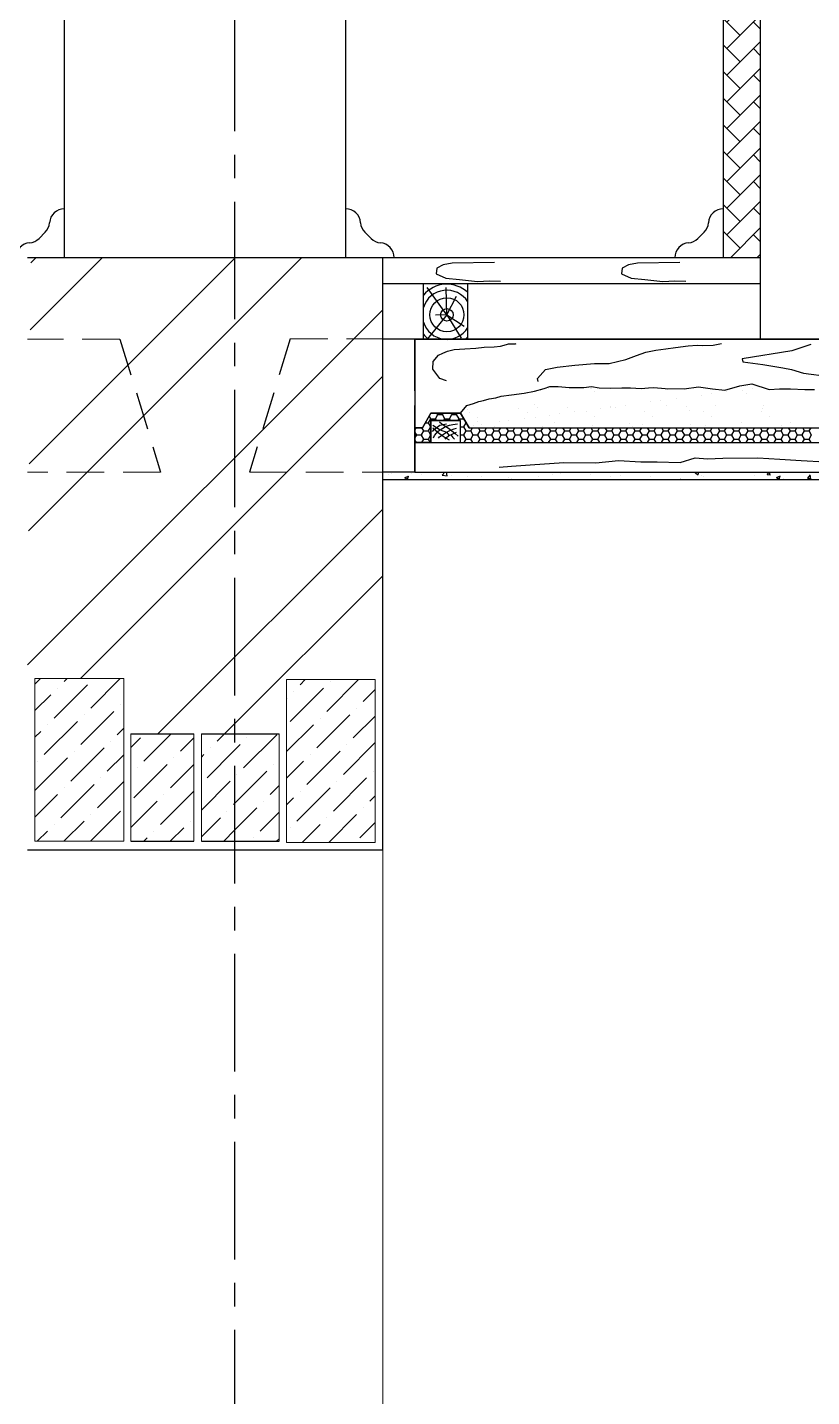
# Model space of a CAD drawing. Header units: millimetres. Extents: x 84778 to 227326, y -44398 to 146312.
# Drawn here: x 188492 to 190610, y -5079 to -1379 of the extents above; entities that cross this region are included whole.
import ezdxf

# ---------------------------------------------------------------- set-up
doc = ezdxf.new("R2010")
doc.units = ezdxf.units.MM
doc.header["$LTSCALE"] = 10
for name, pattern in [('ACAD_ISO03W100', [30, 12, -18]), ('CENTER', [50.8, 31.75, -6.35, 6.35, -6.35]), ('DASHED', [19.05, 12.7, -6.35])]:
    doc.linetypes.add(name, pattern=pattern)
doc.layers.add('Осевая', color=7, linetype='CENTER')
doc.layers.add('Штриховка', color=7, linetype='DASHED')
for name, color, linetype, lineweight in [('Основная', 7, 'Continuous', 30), ('основной', 7, 'Continuous', 30), ('пунктирная', 7, 'ACAD_ISO03W100', 20), ('Тонкая', 7, 'Continuous', 25)]:
    doc.layers.add(name, color=color, linetype=linetype, lineweight=lineweight)

msp = doc.modelspace()

# ---------------------------------------------------------------- hatches: boundary and pattern name
at = {"layer": 'Тонкая', "ltscale": 1000}
h = msp.add_hatch(dxfattribs=at)
h.set_pattern_fill('AR-HBONE', color=256, scale=0.5, style=0)
h.paths.add_polyline_path([(190471.6, 3398.6), (190471.6, -2001.4), (190371.6, -2001.4), (190371.6, 3398.6)])

# ---------------------------------------------------------------- linework, layer by layer
at = {"layer": 'Осевая'}
msp.add_line((189051.6, 9325.3), (189051.6, -15039.6), dxfattribs=at)
at = {"layer": 'Основная', "linetype": 'Continuous', "ltscale": 1000}
for p, q in [((189451.6, -2591.4), (189451.6, -2001.4)), ((189451.6, -3601.4), (189451.6, -2591.4))]:
    msp.add_line(p, q, dxfattribs=at)
at = {"layer": 'основной', "ltscale": 50}
for p, q in [((189351.6, -2001.4), (189351.6, 3450.4)), ((188591.6, -2001.4), (188591.6, 2943.9)), ((188491.6, -3601.4), (189451.6, -3601.4))]:
    msp.add_line(p, q, dxfattribs=at)
at = {"layer": 'основной', "linetype": 'Continuous', "ltscale": 1000}
msp.add_line((190471.6, 1998.6), (190471.6, -2221), dxfattribs=at)
at = {"layer": 'основной', "linetype": 'ByBlock', "ltscale": 1000}
msp.add_line((188491.6, -2001.4), (189451.6, -2001.4), dxfattribs=at)
at = {"layer": 'пунктирная', "linetype": 'DASHED', "ltscale": 0.8}
for p, q in [((188741.6, -2221.4), (188491.6, -2221.4)), ((189201.6, -2221), (189451.6, -2221)), ((188851.6, -2581.4), (188491.6, -2581.4)), ((189091.6, -2581), (189451.6, -2581))]:
    msp.add_line(p, q, dxfattribs=at)
at = {"layer": 'Тонкая', "lineweight": -2}
for p, q in [((188540, -1933), (188523.1, -1949.9)), ((189403.1, -1933), (189420.1, -1949.9)), ((190320, -1933), (190303.1, -1949.9))]:
    msp.add_line(p, q, dxfattribs=at)
at = {"layer": 'Тонкая', "ltscale": 1000}
for p, q in [((188494.8, -2740), (189233.4, -2001.4)), ((188496.3, -2558.9), (189053.8, -2001.4)), ((188499.2, -2196.8), (188694.6, -2001.4)), ((188500.6, -2015.7), (188515, -2001.4)), ((188491.9, -3102.1), (189451.6, -2142.4)), ((188635.8, -3137.8), (189451.6, -2322)), ((188844.2, -3288.6), (189451.6, -2681.2)), ((189023.8, -3288.6), (189451.6, -2860.9))]:
    msp.add_line(p, q, dxfattribs=at)
at = {"layer": 'Тонкая', "ltscale": 50}
for p, q in [((189451.6, -2001.4), (190471.6, -2001.4)), ((189451.6, -2001.4), (190471.6, -2001.4)), ((189451.6, -2001.4), (190471.6, -2001.4)), ((189538.4, -2361), (189538.4, -2221)), ((189538.4, -2361.4), (189538.4, -2221.4)), ((189538.4, -2221.4), (194491.6, -2221.4)), ((189538.4, -2221.4), (194491.6, -2221.4)), ((189538.4, -2581.4), (189538.4, -2401.4)), ((189538.4, -2581.4), (194491.6, -2581.4)), ((189451.6, -2601.4), (197071.6, -2601.4)), ((189451.6, -2601.4), (194491.6, -2601.4)), ((189451.6, -2601.4), (194491.6, -2601.4))]:
    msp.add_line(p, q, dxfattribs=at)
at = {"layer": 'Тонкая', "linetype": 'Continuous', "ltscale": 1000}
for p, q in [((189597.8, -2029.7), (189595.8, -2044.9)), ((189615, -2020.7), (189597.8, -2029.7)), ((189639.2, -2016.6), (189615, -2020.7)), ((189753.3, -2014.6), (189639.2, -2016.6)), ((190098.5, -2029.7), (190096.5, -2044.9)), ((190115.7, -2020.7), (190098.5, -2029.7)), ((190139.9, -2016.6), (190115.7, -2020.7)), ((190254, -2014.6), (190139.9, -2016.6)), ((189451.6, -2071.4), (190471.6, -2071.4)), ((189561.6, -2221), (189561.6, -2071.4)), ((189595.8, -2044.9), (189622.1, -2057)), ((189622.1, -2057), (189659.4, -2061)), ((189659.4, -2061), (189707.9, -2066.1)), ((189681.6, -2221), (189681.6, -2071.4)), ((189707.9, -2066.1), (189740.2, -2064)), ((189740.2, -2064), (189769.4, -2065)), ((190096.5, -2044.9), (190122.8, -2057)), ((190122.8, -2057), (190160.1, -2061)), ((190160.1, -2061), (190208.6, -2066.1)), ((190208.6, -2066.1), (190240.9, -2064)), ((190240.9, -2064), (190270.1, -2065)), ((189625, -2155.9), (189571.6, -2082.4)), ((189625, -2155.9), (189623, -2082.6)), ((189625, -2155.9), (189650.8, -2105.9)), ((189625, -2155.9), (189572.3, -2221)), ((189625, -2155.9), (189594.3, -2156.6)), ((189625, -2155.9), (189671.9, -2186.7)), ((189625, -2155.9), (189663.3, -2219.4)), ((189451.6, -2221), (189538.4, -2221)), ((189538.4, -2221), (190905, -2221)), ((189538.4, -2221), (189538.4, -2581)), ((189614.2, -2259.6), (189626.8, -2254)), ((189626.8, -2254), (189644.4, -2249.8)), ((189644.4, -2249.8), (189673.3, -2248)), ((189673.3, -2248), (189703, -2246.1)), ((189703, -2246.1), (189725.8, -2243.8)), ((189725.8, -2243.8), (189752.3, -2242.4)), ((189752.3, -2242.4), (189769.5, -2240.5)), ((189769.5, -2240.5), (189785.8, -2235.9)), ((189785.8, -2235.9), (189791.8, -2234.5)), ((189791.8, -2234.5), (189810.4, -2234)), ((189810.4, -2234), (189811.8, -2233.6)), ((190162.8, -2257.1), (190189.3, -2251.4)), ((190189.3, -2251.4), (190216.8, -2247.7)), ((190216.8, -2247.7), (190242.4, -2243.9)), ((190242.4, -2243.9), (190276.4, -2240.1)), ((190276.4, -2240.1), (190301, -2238.2)), ((190301, -2238.2), (190315.2, -2239.2)), ((190315.2, -2239.2), (190344.6, -2238.2)), ((190344.6, -2238.2), (190366.4, -2233.5)), ((190557.1, -2253.7), (190422.4, -2274.9)), ((190608.1, -2236.4), (190557.1, -2253.7)), ((189587.3, -2302.8), (189587.7, -2282.3)), ((189587.7, -2282.3), (189602.1, -2265.2)), ((189602.1, -2265.2), (189614.2, -2259.6)), ((189923.3, -2297.8), (189970.7, -2292.1)), ((189970.7, -2292.1), (190023.7, -2287.4)), ((190023.7, -2287.4), (190063.4, -2287.4)), ((190063.4, -2287.4), (190107.9, -2277)), ((190107.9, -2277), (190137.3, -2265.6)), ((190137.3, -2265.6), (190162.8, -2257.1)), ((190422.4, -2274.9), (190424.4, -2283.5)), ((190424.4, -2283.5), (190478.2, -2290.3)), ((190478.2, -2290.3), (190532.1, -2298.9)), ((189606.3, -2327.9), (189587.3, -2302.8)), ((189624, -2334.4), (189606.3, -2327.9)), ((189869.4, -2328.1), (189891.1, -2303.5)), ((189871.3, -2336.6), (189869.4, -2328.1)), ((189891.1, -2303.5), (189923.3, -2297.8)), ((190532.1, -2298.9), (190556.2, -2303.7)), ((190556.2, -2303.7), (190587.9, -2313.3)), ((190587.9, -2313.3), (190657.2, -2322.9)), ((189538.4, -2361.4), (189538.4, -2354.3)), ((189833.7, -2368), (189861.3, -2362.7)), ((189861.3, -2362.7), (189887.7, -2355.3)), ((189879, -2360.9), (189879, -2360.9)), ((189887.7, -2355.3), (189902.6, -2350)), ((189900.6, -2354.3), (189900.6, -2354.3)), ((189902.6, -2350), (189925.9, -2350)), ((189925.9, -2350), (189955.5, -2352.2)), ((189955.5, -2352.2), (189994.7, -2352.2)), ((189994.7, -2352.2), (190015.9, -2350)), ((190014.1, -2354.1), (190014.1, -2354.1)), ((190015.9, -2350), (190036, -2353.2)), ((190016.2, -2355.9), (190016.2, -2355.9)), ((190023.5, -2362.6), (190023.5, -2362.6)), ((190036, -2353.2), (190066.7, -2354.3)), ((190058.8, -2354), (190058.8, -2354)), ((190066.7, -2354.3), (190097.5, -2353.2)), ((190097.5, -2353.2), (190120.8, -2353.2)), ((190120.8, -2353.2), (190149.4, -2355.3)), ((190149.4, -2355.3), (190169.5, -2353.2)), ((190169.5, -2353.2), (190184.3, -2352.2)), ((190184.3, -2352.2), (190215, -2355.3)), ((190215, -2355.3), (190266, -2355.7)), ((190220.4, -2358.5), (190220.4, -2358.5)), ((190266, -2355.7), (190305.1, -2350.2)), ((190279.2, -2354.8), (190279.2, -2354.8)), ((190305.1, -2350.2), (190342.4, -2355.7)), ((190342.4, -2355.7), (190375.9, -2359.5)), ((190375.9, -2359.5), (190416.7, -2348.3)), ((190380.8, -2364.1), (190380.8, -2364.1)), ((190416.4, -2349.9), (190416.4, -2349.9)), ((190416.7, -2348.3), (190432.7, -2345.3)), ((190423.7, -2360.3), (190423.7, -2360.3)), ((190432.7, -2345.3), (190448.7, -2342.3)), ((190448.7, -2342.3), (190495.1, -2357.6)), ((190449.8, -2355), (190449.8, -2355)), ((190476.2, -2351.5), (190476.2, -2351.5)), ((190495.1, -2357.6), (190523.1, -2355.7)), ((190523.1, -2355.7), (190552.9, -2355.7)), ((190552.9, -2355.7), (190592, -2357.6)), ((190592, -2357.6), (190618.1, -2357.6)), ((189538.4, -2461.4), (189538.4, -2401.4)), ((189661.6, -2421.4), (189678.4, -2401.4)), ((189678.4, -2401.4), (189697.1, -2395.6)), ((189697.1, -2395.6), (189710.8, -2390.3)), ((189710.8, -2390.3), (189723.6, -2387.1)), ((189723.6, -2387.1), (189739.4, -2382.9)), ((189739.4, -2382.9), (189757.4, -2380.7)), ((189757.4, -2380.7), (189771.2, -2375.4)), ((189771.2, -2375.4), (189799.8, -2372.3)), ((189799.8, -2372.3), (189833.7, -2368)), ((189861.4, -2398.6), (189861.4, -2398.6)), ((190067.7, -2403.1), (190067.7, -2403.1)), ((190107.3, -2400.1), (190107.3, -2400.1)), ((190176.3, -2391), (190176.3, -2391)), ((190202.8, -2387.5), (190202.8, -2387.5)), ((190217.9, -2401.8), (190217.9, -2401.8)), ((190244.1, -2382.1), (190244.1, -2382.1)), ((190313.1, -2373), (190313.1, -2373)), ((190339.5, -2369.5), (190339.5, -2369.5)), ((190350.9, -2400.2), (190350.9, -2400.2)), ((190433.1, -2368.9), (190433.1, -2368.9)), ((190480.8, -2400.8), (190480.8, -2400.8)), ((189581.6, -2421.4), (189558.9, -2461.4)), ((189558.9, -2461.4), (189581.6, -2421.4)), ((189558.9, -2461.4), (189581.6, -2421.4)), ((189575.1, -2447.7), (189581.5, -2436.8)), ((189581.5, -2436.8), (189577.2, -2429.3)), ((189581.5, -2436.8), (189594.2, -2436.8)), ((189661.6, -2421.4), (189581.6, -2421.4)), ((189581.6, -2421.4), (189661.6, -2421.4)), ((189581.6, -2421.4), (189661.6, -2421.4)), ((189581.6, -2421.4), (189661.6, -2421.4)), ((189661.6, -2441.4), (189581.6, -2441.4)), ((189581.6, -2441.4), (189581.6, -2501.4)), ((189581.6, -2441.4), (189661.6, -2441.4)), ((189581.6, -2501.4), (189581.6, -2441.4)), ((189594.2, -2436.8), (189600.5, -2425.8)), ((189596.9, -2441.4), (189594.2, -2436.8)), ((189600.5, -2425.8), (189598, -2421.4)), ((189600.6, -2425.8), (189613.3, -2425.8)), ((189613.2, -2425.8), (189615.8, -2421.4)), ((189619.6, -2436.8), (189613.2, -2425.8)), ((189616.9, -2441.4), (189619.6, -2436.8)), ((189619.6, -2436.8), (189632.3, -2436.8)), ((189632.3, -2436.8), (189638.6, -2425.8)), ((189635, -2441.4), (189632.3, -2436.8)), ((189638.6, -2425.8), (189636.1, -2421.4)), ((189638.7, -2425.8), (189651.4, -2425.8)), ((189651.3, -2425.8), (189653.9, -2421.4)), ((189657.7, -2436.8), (189651.3, -2425.8)), ((189655, -2441.4), (189657.7, -2436.8)), ((189657.7, -2436.8), (189670.4, -2436.8)), ((189685, -2461.4), (189661.6, -2421.4)), ((189661.6, -2421.4), (189685, -2461.4)), ((189661.6, -2421.4), (189685, -2461.4)), ((189661.6, -2501.4), (189661.6, -2441.4)), ((189661.6, -2501.4), (189661.6, -2441.4)), ((189670.4, -2436.8), (189670.5, -2436.6)), ((189676.7, -2447.8), (189670.4, -2436.8)), ((189680.6, -2412.8), (189680.6, -2412.8)), ((189684.9, -2419), (189684.9, -2419)), ((189706.4, -2432.7), (189706.4, -2432.7)), ((189792.5, -2441.5), (189792.5, -2441.5)), ((189817.8, -2407.9), (189817.8, -2407.9)), ((189833.8, -2436.1), (189833.8, -2436.1)), ((189843.1, -2418.8), (189843.1, -2418.8)), ((189864.6, -2432.4), (189864.6, -2432.4)), ((189870.8, -2407.2), (189870.8, -2407.2)), ((189902.8, -2427), (189902.8, -2427)), ((189929.3, -2423.5), (189929.3, -2423.5)), ((189950.7, -2406.2), (189950.7, -2406.2)), ((189970.6, -2418.1), (189970.6, -2418.1)), ((190001.3, -2418.5), (190001.3, -2418.5)), ((190022.8, -2432.1), (190022.8, -2432.1)), ((190039.6, -2409), (190039.6, -2409)), ((190066, -2405.5), (190066, -2405.5)), ((190080.7, -2406.8), (190080.7, -2406.8)), ((190159.5, -2418.2), (190159.5, -2418.2)), ((190181, -2431.8), (190181, -2431.8)), ((190271, -2404.9), (190271, -2404.9)), ((190280.3, -2413.5), (190280.3, -2413.5)), ((190317.7, -2417.9), (190317.7, -2417.9)), ((190339.2, -2431.5), (190339.2, -2431.5)), ((190475.9, -2417.6), (190475.9, -2417.6)), ((190477.3, -2409.4), (190477.3, -2409.4)), ((190497.4, -2431.3), (190497.4, -2431.3)), ((189558.9, -2461.4), (189538.4, -2461.4)), ((189538.4, -2461.4), (189558.9, -2461.4)), ((189538.4, -2467.4), (189541.9, -2461.4)), ((189538.4, -2461.4), (189558.9, -2461.4)), ((189543.4, -2480.8), (189538.4, -2472.1)), ((189556.1, -2480.7), (189562.4, -2469.7)), ((189562.4, -2469.8), (189557.6, -2461.4)), ((189562.5, -2469.8), (189575.2, -2469.8)), ((189566.7, -2447.8), (189575.2, -2447.8)), ((189581.5, -2458.8), (189575.1, -2447.8)), ((189575.1, -2469.7), (189581.5, -2458.7)), ((189581.5, -2480.8), (189575.1, -2469.8)), ((189581.5, -2458.8), (189581.6, -2458.8)), ((189586.3, -2471.2), (189591.9, -2464.7)), ((189586.7, -2453.9), (189606.7, -2466.4)), ((189586.7, -2461.2), (189601.5, -2474.2)), ((189591.1, -2482), (189596.7, -2475.5)), ((189591.9, -2464.7), (189606.2, -2453.9)), ((189596.7, -2475.5), (189601, -2470.8)), ((189601, -2470.8), (189606.7, -2466.4)), ((189601.5, -2474.2), (189614.9, -2484.2)), ((189604.9, -2444.8), (189606.2, -2446.5)), ((189605.4, -2485.9), (189616.2, -2478.6)), ((189606.2, -2446.5), (189615.3, -2453)), ((189606.2, -2453.9), (189624, -2450.4)), ((189606.7, -2466.4), (189621, -2457.8)), ((189606.7, -2466.4), (189624, -2473.4)), ((189606.7, -2466.4), (189606.7, -2466.4)), ((189615.3, -2453), (189629.2, -2462.1)), ((189616.2, -2478.6), (189624, -2473.4)), ((189621, -2457.8), (189631.8, -2454.3)), ((189624, -2473.4), (189634.9, -2467.3)), ((189624, -2473.4), (189630.8, -2482)), ((189629.2, -2462.1), (189637, -2468.2)), ((189629.6, -2482.9), (189641.4, -2477.3)), ((189631.8, -2454.3), (189641.4, -2452.6)), ((189634.9, -2467.3), (189644.8, -2463.8)), ((189637, -2468.2), (189647, -2476.8)), ((189641.4, -2452.6), (189647.4, -2451.3)), ((189641.4, -2477.3), (189650.5, -2473.4)), ((189644.8, -2463.8), (189650.5, -2462.5)), ((189647, -2476.8), (189655.2, -2483.7)), ((189647.4, -2451.3), (189653.9, -2450.8)), ((189661.6, -2458.8), (189670.4, -2458.8)), ((189670.4, -2458.7), (189676.7, -2447.7)), ((189676.7, -2469.8), (189670.4, -2458.8)), ((189670.4, -2480.7), (189676.7, -2469.7)), ((189676.8, -2447.8), (189677, -2447.8)), ((189676.8, -2469.8), (189689.5, -2469.8)), ((189685, -2461.4), (190758.9, -2461.4)), ((189689.4, -2469.7), (189694.3, -2461.4)), ((189695.8, -2480.8), (189689.4, -2469.8)), ((189697.1, -2454.1), (189697.1, -2454.1)), ((189708.5, -2480.7), (189714.8, -2469.7)), ((189708.7, -2443.2), (189708.7, -2443.2)), ((189714.8, -2469.8), (189710, -2461.4)), ((189714.9, -2469.8), (189727.6, -2469.8)), ((189718.1, -2451.8), (189718.1, -2451.8)), ((189727.5, -2469.7), (189732.4, -2461.4)), ((189733.9, -2480.8), (189727.5, -2469.8)), ((189746.6, -2480.7), (189752.9, -2469.7)), ((189752.9, -2469.8), (189748.1, -2461.4)), ((189752.3, -2458.1), (189752.3, -2458.1)), ((189753, -2469.8), (189765.7, -2469.8)), ((189765.6, -2469.7), (189770.5, -2461.4)), ((189772, -2480.8), (189765.6, -2469.8)), ((189766.1, -2445), (189766.1, -2445)), ((189784.7, -2480.7), (189791, -2469.7)), ((189791, -2469.8), (189786.2, -2461.4)), ((189791.1, -2469.8), (189803.8, -2469.8)), ((189803.7, -2469.7), (189808.6, -2461.4)), ((189810.1, -2480.8), (189803.7, -2469.8)), ((189822.8, -2480.7), (189829.1, -2469.7)), ((189829.1, -2469.8), (189824.3, -2461.4)), ((189829.2, -2469.8), (189841.9, -2469.8)), ((189841.8, -2469.7), (189846.7, -2461.4)), ((189848.2, -2480.8), (189841.8, -2469.8)), ((189860.9, -2480.7), (189867.2, -2469.7)), ((189867.2, -2469.8), (189862.4, -2461.4)), ((189867.3, -2469.8), (189880, -2469.8)), ((189879.9, -2469.7), (189884.8, -2461.4)), ((189886.3, -2480.8), (189879.9, -2469.8)), ((189882.2, -2458.7), (189882.2, -2458.7)), ((189899, -2480.7), (189905.3, -2469.7)), ((189905.3, -2469.8), (189900.5, -2461.4)), ((189905.4, -2469.8), (189918.1, -2469.8)), ((189915, -2447.7), (189915, -2447.7)), ((189918, -2469.7), (189922.9, -2461.4)), ((189924.4, -2480.8), (189918, -2469.8)), ((189937.1, -2480.7), (189943.4, -2469.7)), ((189943.4, -2469.8), (189938.6, -2461.4)), ((189943.5, -2469.8), (189956.2, -2469.8)), ((189956.1, -2469.7), (189961, -2461.4)), ((189962.5, -2480.8), (189956.1, -2469.8)), ((189975.2, -2480.7), (189981.5, -2469.7)), ((189981.5, -2469.8), (189976.7, -2461.4)), ((189981.6, -2469.8), (189994.3, -2469.8)), ((189994.2, -2469.7), (189999.1, -2461.4)), ((190000.6, -2480.8), (189994.2, -2469.8)), ((190013.3, -2480.7), (190019.6, -2469.7)), ((190019.6, -2469.8), (190014.8, -2461.4)), ((190019.4, -2453.8), (190019.4, -2453.8)), ((190019.7, -2469.8), (190032.4, -2469.8)), ((190032.3, -2469.7), (190037.2, -2461.4)), ((190038.7, -2480.8), (190032.3, -2469.8)), ((190051.4, -2480.7), (190057.7, -2469.7)), ((190057.7, -2469.8), (190052.9, -2461.4)), ((190057.8, -2469.8), (190070.5, -2469.8)), ((190070.4, -2469.7), (190075.3, -2461.4)), ((190076.8, -2480.8), (190070.4, -2469.8)), ((190089.5, -2480.7), (190095.8, -2469.7)), ((190095.8, -2469.8), (190091, -2461.4)), ((190095.9, -2469.8), (190108.6, -2469.8)), ((190108.5, -2469.7), (190113.4, -2461.4)), ((190114.9, -2480.8), (190108.5, -2469.8)), ((190118.3, -2449.5), (190118.3, -2449.5)), ((190127.6, -2458), (190127.6, -2458)), ((190127.6, -2480.7), (190133.9, -2469.7)), ((190133.9, -2469.8), (190129.1, -2461.4)), ((190134, -2469.8), (190146.7, -2469.8)), ((190146.6, -2469.7), (190151.5, -2461.4)), ((190153, -2480.8), (190146.6, -2469.8)), ((190152.4, -2452.1), (190152.4, -2452.1)), ((190165.7, -2480.7), (190172, -2469.7)), ((190172, -2469.8), (190167.2, -2461.4)), ((190172.1, -2469.8), (190184.8, -2469.8)), ((190184.7, -2469.7), (190189.6, -2461.4)), ((190191.1, -2480.8), (190184.7, -2469.8)), ((190203.8, -2480.7), (190210.1, -2469.7)), ((190210.1, -2469.8), (190205.3, -2461.4)), ((190210.2, -2469.8), (190222.9, -2469.8)), ((190222.8, -2469.7), (190227.7, -2461.4)), ((190229.2, -2480.8), (190222.8, -2469.8)), ((190241.9, -2480.7), (190248.2, -2469.7)), ((190248.2, -2469.8), (190243.4, -2461.4)), ((190248.3, -2469.8), (190261, -2469.8)), ((190260.9, -2469.7), (190265.8, -2461.4)), ((190267.3, -2480.8), (190260.9, -2469.8)), ((190280, -2480.7), (190286.3, -2469.7)), ((190286.3, -2469.8), (190281.5, -2461.4)), ((190282.4, -2452.7), (190282.4, -2452.7)), ((190286.4, -2469.8), (190299.1, -2469.8)), ((190299, -2469.7), (190303.9, -2461.4)), ((190305.4, -2480.8), (190299, -2469.8)), ((190318.1, -2480.7), (190324.4, -2469.7)), ((190324.4, -2469.8), (190319.6, -2461.4)), ((190324.5, -2454), (190324.5, -2454)), ((190324.5, -2469.8), (190337.2, -2469.8)), ((190337.1, -2469.7), (190342, -2461.4)), ((190343.5, -2480.8), (190337.1, -2469.8)), ((190356.2, -2480.7), (190362.5, -2469.7)), ((190362.5, -2469.8), (190357.7, -2461.4)), ((190362.6, -2469.8), (190375.3, -2469.8)), ((190375.2, -2469.7), (190380.1, -2461.4)), ((190381.6, -2480.8), (190375.2, -2469.8)), ((190394.3, -2480.7), (190400.6, -2469.7)), ((190400.6, -2469.8), (190395.8, -2461.4)), ((190400.7, -2469.8), (190413.4, -2469.8)), ((190413.3, -2469.7), (190418.2, -2461.4)), ((190419.7, -2480.8), (190413.3, -2469.8)), ((190419.6, -2447.8), (190419.6, -2447.8)), ((190432.4, -2480.7), (190438.7, -2469.7)), ((190438.7, -2469.8), (190433.9, -2461.4)), ((190438.8, -2469.8), (190451.5, -2469.8)), ((190451.4, -2469.7), (190456.3, -2461.4)), ((190457.8, -2480.8), (190451.4, -2469.8)), ((190470.5, -2480.7), (190476.8, -2469.7)), ((190476.8, -2469.8), (190472, -2461.4)), ((190476.9, -2469.8), (190489.6, -2469.8)), ((190489.5, -2469.7), (190494.4, -2461.4)), ((190495.9, -2480.8), (190489.5, -2469.8)), ((190508.6, -2480.7), (190514.9, -2469.7)), ((190514.9, -2469.8), (190510.1, -2461.4)), ((190515, -2469.8), (190527.7, -2469.8)), ((190527.6, -2469.7), (190532.5, -2461.4)), ((190534, -2480.8), (190527.6, -2469.8)), ((190527.8, -2455.7), (190527.8, -2455.7)), ((190546.7, -2480.7), (190553, -2469.7)), ((190553, -2469.8), (190548.2, -2461.4)), ((190552.5, -2446.1), (190552.5, -2446.1)), ((190553.1, -2469.8), (190565.8, -2469.8)), ((190565.7, -2469.7), (190570.6, -2461.4)), ((190572.1, -2480.8), (190565.7, -2469.8)), ((190584.8, -2480.7), (190591.1, -2469.7)), ((190591.1, -2469.8), (190586.3, -2461.4)), ((190591.2, -2469.8), (190603.9, -2469.8)), ((190603.8, -2469.7), (190608.7, -2461.4)), ((190610.2, -2480.8), (190603.8, -2469.8)), ((189538.4, -2489.4), (189543.4, -2480.7)), ((189542.6, -2501.4), (189538.4, -2494.1)), ((189581.6, -2501.4), (189538.4, -2501.4)), ((189538.4, -2501.4), (190883.3, -2501.4)), ((189543.4, -2480.7), (189556.1, -2480.7)), ((189562.4, -2491.8), (189556.1, -2480.8)), ((189556.9, -2501.4), (189562.4, -2491.7)), ((189562.5, -2491.7), (189575.2, -2491.7)), ((189575.1, -2491.7), (189581.5, -2480.7)), ((189580.7, -2501.4), (189575.1, -2491.8)), ((189581.5, -2480.7), (189581.6, -2480.7)), ((189588.9, -2488.5), (189591.1, -2482)), ((189601.9, -2489.4), (189605.4, -2485.9)), ((189614.9, -2484.2), (189623.1, -2489.4)), ((189620.5, -2492), (189623.6, -2487.6)), ((189623.1, -2489.4), (189631, -2493.7)), ((189623.6, -2487.6), (189629.6, -2482.9)), ((189630.8, -2482), (189635.5, -2480.1)), ((189635.5, -2480.1), (189641.4, -2487.2)), ((189641.4, -2487.2), (189645.4, -2492.1)), ((189661.6, -2480.7), (189670.4, -2480.7)), ((189676.7, -2491.8), (189670.4, -2480.8)), ((189671.2, -2501.4), (189676.7, -2491.7)), ((189676.8, -2491.7), (189689.5, -2491.7)), ((189689.4, -2491.7), (189695.8, -2480.7)), ((189695, -2501.4), (189689.4, -2491.8)), ((189695.8, -2480.7), (189708.5, -2480.7)), ((189714.8, -2491.8), (189708.5, -2480.8)), ((189709.3, -2501.4), (189714.8, -2491.7)), ((189714.9, -2491.7), (189727.6, -2491.7)), ((189727.5, -2491.7), (189733.9, -2480.7)), ((189733.1, -2501.4), (189727.5, -2491.8)), ((189733.9, -2480.7), (189746.6, -2480.7)), ((189752.9, -2491.8), (189746.6, -2480.8)), ((189747.4, -2501.4), (189752.9, -2491.7)), ((189753, -2491.7), (189765.7, -2491.7)), ((189765.6, -2491.7), (189772, -2480.7)), ((189771.2, -2501.4), (189765.6, -2491.8)), ((189772, -2480.7), (189784.7, -2480.7)), ((189791, -2491.8), (189784.7, -2480.8)), ((189785.5, -2501.4), (189791, -2491.7)), ((189791.1, -2491.7), (189803.8, -2491.7)), ((189803.7, -2491.7), (189810.1, -2480.7)), ((189809.3, -2501.4), (189803.7, -2491.8)), ((189810.1, -2480.7), (189822.8, -2480.7)), ((189829.1, -2491.8), (189822.8, -2480.8)), ((189823.6, -2501.4), (189829.1, -2491.7)), ((189829.2, -2491.7), (189841.9, -2491.7)), ((189841.8, -2491.7), (189848.2, -2480.7)), ((189847.4, -2501.4), (189841.8, -2491.8)), ((189848.2, -2480.7), (189860.9, -2480.7)), ((189867.2, -2491.8), (189860.9, -2480.8)), ((189861.7, -2501.4), (189867.2, -2491.7)), ((189867.3, -2491.7), (189880, -2491.7)), ((189879.9, -2491.7), (189886.3, -2480.7)), ((189885.5, -2501.4), (189879.9, -2491.8)), ((189886.3, -2480.7), (189899, -2480.7)), ((189905.3, -2491.8), (189899, -2480.8)), ((189899.8, -2501.4), (189905.3, -2491.7)), ((189905.4, -2491.7), (189918.1, -2491.7)), ((189918, -2491.7), (189924.4, -2480.7)), ((189923.6, -2501.4), (189918, -2491.8)), ((189924.4, -2480.7), (189937.1, -2480.7)), ((189943.4, -2491.8), (189937.1, -2480.8)), ((189937.9, -2501.4), (189943.4, -2491.7)), ((189943.5, -2491.7), (189956.2, -2491.7)), ((189956.1, -2491.7), (189962.5, -2480.7)), ((189961.7, -2501.4), (189956.1, -2491.8)), ((189962.5, -2480.7), (189975.2, -2480.7)), ((189981.5, -2491.8), (189975.2, -2480.8)), ((189976, -2501.4), (189981.5, -2491.7)), ((189981.6, -2491.7), (189994.3, -2491.7)), ((189994.2, -2491.7), (190000.6, -2480.7)), ((189999.8, -2501.4), (189994.2, -2491.8)), ((190000.6, -2480.7), (190013.3, -2480.7)), ((190019.6, -2491.8), (190013.3, -2480.8)), ((190014.1, -2501.4), (190019.6, -2491.7)), ((190019.7, -2491.7), (190032.4, -2491.7)), ((190032.3, -2491.7), (190038.7, -2480.7)), ((190037.9, -2501.4), (190032.3, -2491.8)), ((190038.7, -2480.7), (190051.4, -2480.7)), ((190057.7, -2491.8), (190051.4, -2480.8)), ((190052.2, -2501.4), (190057.7, -2491.7)), ((190057.8, -2491.7), (190070.5, -2491.7)), ((190070.4, -2491.7), (190076.8, -2480.7)), ((190076, -2501.4), (190070.4, -2491.8)), ((190076.8, -2480.7), (190089.5, -2480.7)), ((190095.8, -2491.8), (190089.5, -2480.8)), ((190090.3, -2501.4), (190095.8, -2491.7)), ((190095.9, -2491.7), (190108.6, -2491.7)), ((190108.5, -2491.7), (190114.9, -2480.7)), ((190114.1, -2501.4), (190108.5, -2491.8)), ((190114.9, -2480.7), (190127.6, -2480.7)), ((190133.9, -2491.8), (190127.6, -2480.8)), ((190128.4, -2501.4), (190133.9, -2491.7)), ((190134, -2491.7), (190146.7, -2491.7)), ((190146.6, -2491.7), (190153, -2480.7)), ((190152.2, -2501.4), (190146.6, -2491.8)), ((190153, -2480.7), (190165.7, -2480.7)), ((190172, -2491.8), (190165.7, -2480.8)), ((190166.5, -2501.4), (190172, -2491.7)), ((190172.1, -2491.7), (190184.8, -2491.7)), ((190184.7, -2491.7), (190191.1, -2480.7)), ((190190.3, -2501.4), (190184.7, -2491.8)), ((190191.1, -2480.7), (190203.8, -2480.7)), ((190210.1, -2491.8), (190203.8, -2480.8)), ((190204.6, -2501.4), (190210.1, -2491.7)), ((190210.2, -2491.7), (190222.9, -2491.7)), ((190222.8, -2491.7), (190229.2, -2480.7)), ((190228.4, -2501.4), (190222.8, -2491.8)), ((190229.2, -2480.7), (190241.9, -2480.7)), ((190248.2, -2491.8), (190241.9, -2480.8)), ((190242.7, -2501.4), (190248.2, -2491.7)), ((190248.3, -2491.7), (190261, -2491.7)), ((190260.9, -2491.7), (190267.3, -2480.7)), ((190266.5, -2501.4), (190260.9, -2491.8)), ((190267.3, -2480.7), (190280, -2480.7)), ((190286.3, -2491.8), (190280, -2480.8)), ((190280.8, -2501.4), (190286.3, -2491.7)), ((190286.4, -2491.7), (190299.1, -2491.7)), ((190299, -2491.7), (190305.4, -2480.7)), ((190304.6, -2501.4), (190299, -2491.8)), ((190305.4, -2480.7), (190318.1, -2480.7)), ((190324.4, -2491.8), (190318.1, -2480.8)), ((190318.9, -2501.4), (190324.4, -2491.7)), ((190324.5, -2491.7), (190337.2, -2491.7)), ((190337.1, -2491.7), (190343.5, -2480.7)), ((190342.7, -2501.4), (190337.1, -2491.8)), ((190343.5, -2480.7), (190356.2, -2480.7)), ((190362.5, -2491.8), (190356.2, -2480.8)), ((190357, -2501.4), (190362.5, -2491.7)), ((190362.6, -2491.7), (190375.3, -2491.7)), ((190375.2, -2491.7), (190381.6, -2480.7)), ((190380.8, -2501.4), (190375.2, -2491.8)), ((190381.6, -2480.7), (190394.3, -2480.7)), ((190400.6, -2491.8), (190394.3, -2480.8)), ((190395.1, -2501.4), (190400.6, -2491.7)), ((190400.7, -2491.7), (190413.4, -2491.7)), ((190413.3, -2491.7), (190419.7, -2480.7)), ((190418.9, -2501.4), (190413.3, -2491.8)), ((190419.7, -2480.7), (190432.4, -2480.7)), ((190438.7, -2491.8), (190432.4, -2480.8)), ((190433.2, -2501.4), (190438.7, -2491.7)), ((190438.8, -2491.7), (190451.5, -2491.7)), ((190451.4, -2491.7), (190457.8, -2480.7)), ((190457, -2501.4), (190451.4, -2491.8)), ((190457.8, -2480.7), (190470.5, -2480.7)), ((190476.8, -2491.8), (190470.5, -2480.8)), ((190471.3, -2501.4), (190476.8, -2491.7)), ((190476.9, -2491.7), (190489.6, -2491.7)), ((190489.5, -2491.7), (190495.9, -2480.7)), ((190495.1, -2501.4), (190489.5, -2491.8)), ((190495.9, -2480.7), (190508.6, -2480.7)), ((190514.9, -2491.8), (190508.6, -2480.8)), ((190509.4, -2501.4), (190514.9, -2491.7)), ((190515, -2491.7), (190527.7, -2491.7)), ((190527.6, -2491.7), (190534, -2480.7)), ((190533.2, -2501.4), (190527.6, -2491.8)), ((190534, -2480.7), (190546.7, -2480.7)), ((190553, -2491.8), (190546.7, -2480.8)), ((190547.5, -2501.4), (190553, -2491.7)), ((190553.1, -2491.7), (190565.8, -2491.7)), ((190565.7, -2491.7), (190572.1, -2480.7)), ((190571.3, -2501.4), (190565.7, -2491.8)), ((190572.1, -2480.7), (190584.8, -2480.7)), ((190591.1, -2491.8), (190584.8, -2480.8)), ((190585.6, -2501.4), (190591.1, -2491.7)), ((190591.2, -2491.7), (190603.9, -2491.7)), ((190603.8, -2491.7), (190610.2, -2480.7)), ((190609.4, -2501.4), (190603.8, -2491.8)), ((190027.6, -2556.2), (190088.9, -2550)), ((190088.9, -2550), (190148.9, -2553.7)), ((190255.2, -2555), (190295.3, -2542.5)), ((190295.3, -2542.5), (190329, -2545)), ((190329, -2545), (190370.3, -2543.7)), ((190370.3, -2543.7), (190464.5, -2542.5)), ((190464.5, -2542.5), (190524.5, -2546.2)), ((190524.5, -2546.2), (190582.1, -2550)), ((190582.1, -2550), (190645.9, -2553.7)), ((189538.4, -2581), (189451.6, -2581)), ((189467, -2587.1), (189467, -2587.1)), ((189475.2, -2583.7), (189475.2, -2583.7)), ((189528.5, -2584.1), (189528.5, -2584.1)), ((189556.6, -2587.1), (189556.6, -2587.1)), ((189611.9, -2588.9), (189619.4, -2581)), ((189611.9, -2589), (189625.5, -2591.1)), ((189625.5, -2590.9), (189624.3, -2581)), ((189757.7, -2583.4), (189757.7, -2583.4)), ((189766.1, -2567.5), (189799.9, -2565)), ((189799.9, -2565), (189849.9, -2561.2)), ((189849.9, -2561.2), (189941.3, -2555)), ((189910.8, -2588.6), (189910.8, -2588.6)), ((189931.2, -2583.8), (189931.2, -2583.8)), ((189941.3, -2555), (190027.6, -2556.2)), ((190012.6, -2587.3), (190012.6, -2587.3)), ((190148.9, -2553.7), (190192.7, -2553.7)), ((190192.7, -2553.7), (190255.2, -2555)), ((190296, -2583), (190303.5, -2588.1)), ((190296.3, -2583.2), (190301.8, -2581.1)), ((190303.5, -2588), (190305.8, -2581.1)), ((190457.1, -2589.1), (190457.1, -2589.1)), ((190489.7, -2587.6), (190498.8, -2588.3)), ((190490.2, -2587.6), (190495.7, -2581.1)), ((190498.4, -2589.3), (190496.9, -2581.1)), ((190599.6, -2597.2), (190606.9, -2588.4)), ((190607.7, -2598.9), (190605.9, -2589.3)), ((189510.9, -2595.5), (189518.4, -2600.6)), ((189511.2, -2595.7), (189521.8, -2591.6)), ((189518.4, -2600.6), (189521.5, -2591.4)), ((189637.9, -2590.5), (189637.9, -2590.5)), ((189679.5, -2594.1), (189679.5, -2594.1)), ((189719.3, -2594), (189719.3, -2594)), ((189791.9, -2594.7), (189791.9, -2594.7)), ((189800.6, -2597.4), (189800.6, -2597.4)), ((189872.6, -2593.7), (189872.6, -2593.7)), ((189882, -2600.9), (189882, -2600.9)), ((190067.2, -2592.5), (190067.2, -2592.5)), ((190093.9, -2590.7), (190093.9, -2590.7)), ((190175.3, -2594.1), (190175.3, -2594.1)), ((190254.9, -2598.2), (190254.9, -2598.2)), ((190256.6, -2597.6), (190256.6, -2597.6)), ((190312.6, -2590.6), (190312.6, -2590.6)), ((190318.8, -2594.1), (190318.8, -2594.1)), ((190338, -2601), (190338, -2601)), ((190378.9, -2599.8), (190378.9, -2599.8)), ((190515, -2595.2), (190522.6, -2600.3)), ((190515.3, -2595.4), (190526, -2591.3)), ((190522.5, -2600.2), (190525.6, -2591)), ((190533.1, -2597), (190533.1, -2597)), ((190599, -2597.1), (190608.1, -2597.9)), ((188771.6, -3288.6), (188941.6, -3288.6)), ((188961.6, -3288.6), (189171.6, -3288.6)), ((188771.6, -3578.4), (188941.6, -3578.4)), ((188961.6, -3578.4), (189171.6, -3578.4))]:
    msp.add_line(p, q, dxfattribs=at)
at = {"layer": 'Тонкая', "linetype": 'DASHED', "ltscale": 0.8}
for p, q in [((188741.6, -2221.4), (188851.6, -2581.4)), ((189201.6, -2221), (189091.6, -2581))]:
    msp.add_line(p, q, dxfattribs=at)
at = {"layer": 'Тонкая', "lineweight": 13, "ltscale": 10.7}
for p, q in [((188512.1, -3578.4), (188512.1, -3138.7)), ((188512.1, -3138.7), (188751.9, -3138.7)), ((188751.9, -3138.7), (188751.9, -3578.4)), ((189191.8, -3581.4), (189191.8, -3141.7)), ((189191.8, -3141.7), (189431.6, -3141.7)), ((189431.6, -3141.7), (189431.6, -3581.4)), ((188771.6, -3578.4), (188771.6, -3288.6)), ((188941.6, -3578.4), (188941.6, -3288.6)), ((188961.6, -3578.4), (188961.6, -3288.6)), ((189171.6, -3578.4), (189171.6, -3288.6)), ((188751.9, -3578.4), (188512.1, -3578.4)), ((189431.6, -3581.4), (189191.8, -3581.4))]:
    msp.add_line(p, q, dxfattribs=at)
at = {"layer": 'Тонкая', "linetype": 'Continuous', "lineweight": 0, "ltscale": 1000}
msp.add_line((189451.6, -7601.4), (189451.6, -3601.4), dxfattribs=at)
at = {"layer": 'Тонкая', "ltscale": 1000}
msp.add_lwpolyline([(190371.6, 3398.6), (190371.6, -2001.4)], dxfattribs=at)
at = {"layer": 'Тонкая', "linetype": 'Continuous', "ltscale": 1000}
for radius in [46, 16.9]:
    msp.add_circle((189625, -2155.9), radius, dxfattribs=at)
at = {"layer": 'Тонкая', "lineweight": -2}
for centre, start, end in [((188591.6, -1909.4), 90, 176.6268), ((189351.6, -1909.4), 3.3732, 90), ((190371.6, -1909.4), 90, 176.6268), ((188511.7, -1904.7), 315, 356.6268), ((189431.4, -1904.7), 183.3732, 225), ((190291.7, -1904.7), 315, 356.6268), ((188494.8, -1921.6), 274.2965, 315), ((189448.4, -1921.6), 225, 265.7035), ((190274.8, -1921.6), 274.2965, 315), ((188500.8, -2001.4), 94.2965, 180), ((189442.4, -2001.4), 0, 85.7035), ((190280.8, -2001.4), 94.2965, 180)]:
    msp.add_arc(centre, 40, start, end, dxfattribs=at)
at = {"layer": 'Тонкая', "linetype": 'Continuous', "ltscale": 1000}
for radius, start, end in [(82.5, 46.6649, 140.2388), (66.4, 31.5873, 162.5904), (66.4, 197.4096, 328.4127), (82.5, 219.7612, 232.1806), (82.5, 307.8194, 313.3351)]:
    msp.add_arc((189625, -2155.9), radius, start, end, dxfattribs=at)
at = {"layer": 'Штриховка', "linetype": 'Continuous', "lineweight": 0, "ltscale": 1000}
for p, q in [((188512.1, -3153.8), (188527.1, -3138.7)), ((188590.9, -3146.8), (188598.9, -3138.7)), ((188662.7, -3218.6), (188742.6, -3138.7)), ((189228.5, -3155.8), (189242.5, -3141.7)), ((189300.3, -3227.6), (189386.2, -3141.7)), ((188564, -3245.6), (188653.8, -3155.8)), ((188572.9, -3164.7), (188572.9, -3164.7)), ((189201.6, -3254.5), (189291.4, -3164.7)), ((189210.5, -3173.7), (189210.5, -3173.7)), ((189309.3, -3146.8), (189309.3, -3146.8)), ((189399.1, -3200.7), (189431.6, -3168.2)), ((188512.1, -3225.6), (188555, -3182.7)), ((188743.6, -3209.6), (188743.6, -3209.6)), ((189191.8, -3192.5), (189192.6, -3191.7)), ((189381.2, -3218.6), (189381.2, -3218.6)), ((188537, -3344.3), (188626.8, -3254.5)), ((188635.8, -3317.4), (188725.6, -3227.6)), ((188644.8, -3236.6), (188644.8, -3236.6)), ((189273.4, -3326.4), (189363.2, -3236.6)), ((189282.4, -3245.6), (189282.4, -3245.6)), ((189372.2, -3299.4), (189431.6, -3240.1)), ((188512.1, -3297.4), (188528, -3281.5)), ((188546, -3263.5), (188546, -3263.5)), ((188734.6, -3290.5), (188751.9, -3273.2)), ((188806.4, -3362.3), (188880.1, -3288.6)), ((189004, -3308.4), (189023.8, -3288.6)), ((189075.8, -3380.3), (189165.6, -3290.5)), ((189191.8, -3336.2), (189264.4, -3263.5)), ((188608.9, -3416.2), (188698.7, -3326.4)), ((188716.6, -3308.4), (188716.6, -3308.4)), ((188771.6, -3325.3), (188797.4, -3299.4)), ((188905.2, -3335.4), (188941.6, -3299)), ((188986, -3326.4), (188986, -3326.4)), ((189051.6, -3332.7), (189066.9, -3317.4)), ((189084.8, -3299.4), (189084.8, -3299.4)), ((189345.2, -3398.2), (189431.6, -3311.9)), ((189354.2, -3317.4), (189354.2, -3317.4)), ((188512.1, -3441.1), (188599.9, -3353.3)), ((188519.1, -3362.3), (188519.1, -3362.3)), ((188617.8, -3335.4), (188617.8, -3335.4)), ((188707.6, -3389.2), (188751.9, -3345)), ((188887.2, -3353.3), (188887.2, -3353.3)), ((188961.6, -3350.9), (188968.1, -3344.3)), ((188977, -3407.2), (189051.6, -3332.7)), ((189191.8, -3408), (189237.5, -3362.3)), ((189246.5, -3425.2), (189336.3, -3335.4)), ((189255.4, -3344.3), (189255.4, -3344.3)), ((188779.5, -3461.1), (188869.3, -3371.3)), ((188788.5, -3380.3), (188788.5, -3380.3)), ((188878.3, -3434.1), (188941.6, -3370.9)), ((189051.6, -3476.4), (189138.7, -3389.2)), ((189057.9, -3398.2), (189057.9, -3398.2)), ((189156.7, -3371.3), (189156.7, -3371.3)), ((189426.1, -3389.2), (189426.1, -3389.2)), ((188581.9, -3515), (188671.7, -3425.2)), ((188590.9, -3434.1), (188590.9, -3434.1)), ((188680.7, -3488), (188751.9, -3416.8)), ((188689.7, -3407.2), (188689.7, -3407.2)), ((188961.6, -3494.5), (189039.9, -3416.2)), ((189147.7, -3452.1), (189171.6, -3428.2)), ((189219.5, -3524), (189309.3, -3434.1)), ((189318.3, -3497), (189408.1, -3407.2)), ((189327.3, -3416.2), (189327.3, -3416.2)), ((188512.1, -3513), (188572.9, -3452.1)), ((188771.6, -3540.9), (188842.3, -3470.1)), ((188851.3, -3532.9), (188941.1, -3443.1)), ((188860.3, -3452.1), (188860.3, -3452.1)), ((189048.9, -3479), (189051.6, -3476.4)), ((189129.7, -3470.1), (189129.7, -3470.1)), ((189191.8, -3479.9), (189210.5, -3461.1)), ((189228.5, -3443.1), (189228.5, -3443.1)), ((189417.1, -3470.1), (189431.6, -3455.6)), ((188662.2, -3578.4), (188743.6, -3497)), ((188662.7, -3506), (188662.7, -3506)), ((189030.9, -3497), (189030.9, -3497)), ((189051.6, -3548.2), (189111.8, -3488)), ((189120.7, -3550.9), (189171.6, -3500.1)), ((189305.8, -3581.4), (189381.2, -3506)), ((189399.1, -3488), (189399.1, -3488)), ((188518.5, -3578.4), (188546, -3550.9)), ((188564, -3532.9), (188564, -3532.9)), ((188590.3, -3578.4), (188644.8, -3524)), ((188833.4, -3550.9), (188833.4, -3550.9)), ((188877.7, -3578.4), (188914.2, -3541.9)), ((188932.1, -3524), (188932.1, -3524)), ((188961.6, -3566.4), (189013, -3515)), ((189022, -3577.8), (189051.6, -3548.2)), ((189201.6, -3541.9), (189201.6, -3541.9)), ((189233.9, -3581.4), (189282.4, -3532.9)), ((189300.3, -3515), (189300.3, -3515)), ((189390.1, -3568.9), (189431.6, -3527.4)), ((188734.6, -3577.8), (188734.6, -3577.8)), ((188805.9, -3578.4), (188815.4, -3568.9)), ((189102.8, -3568.9), (189102.8, -3568.9)), ((189165.1, -3578.4), (189171.6, -3571.9))]:
    msp.add_line(p, q, dxfattribs=at)

doc.saveas('drawing.dxf')
